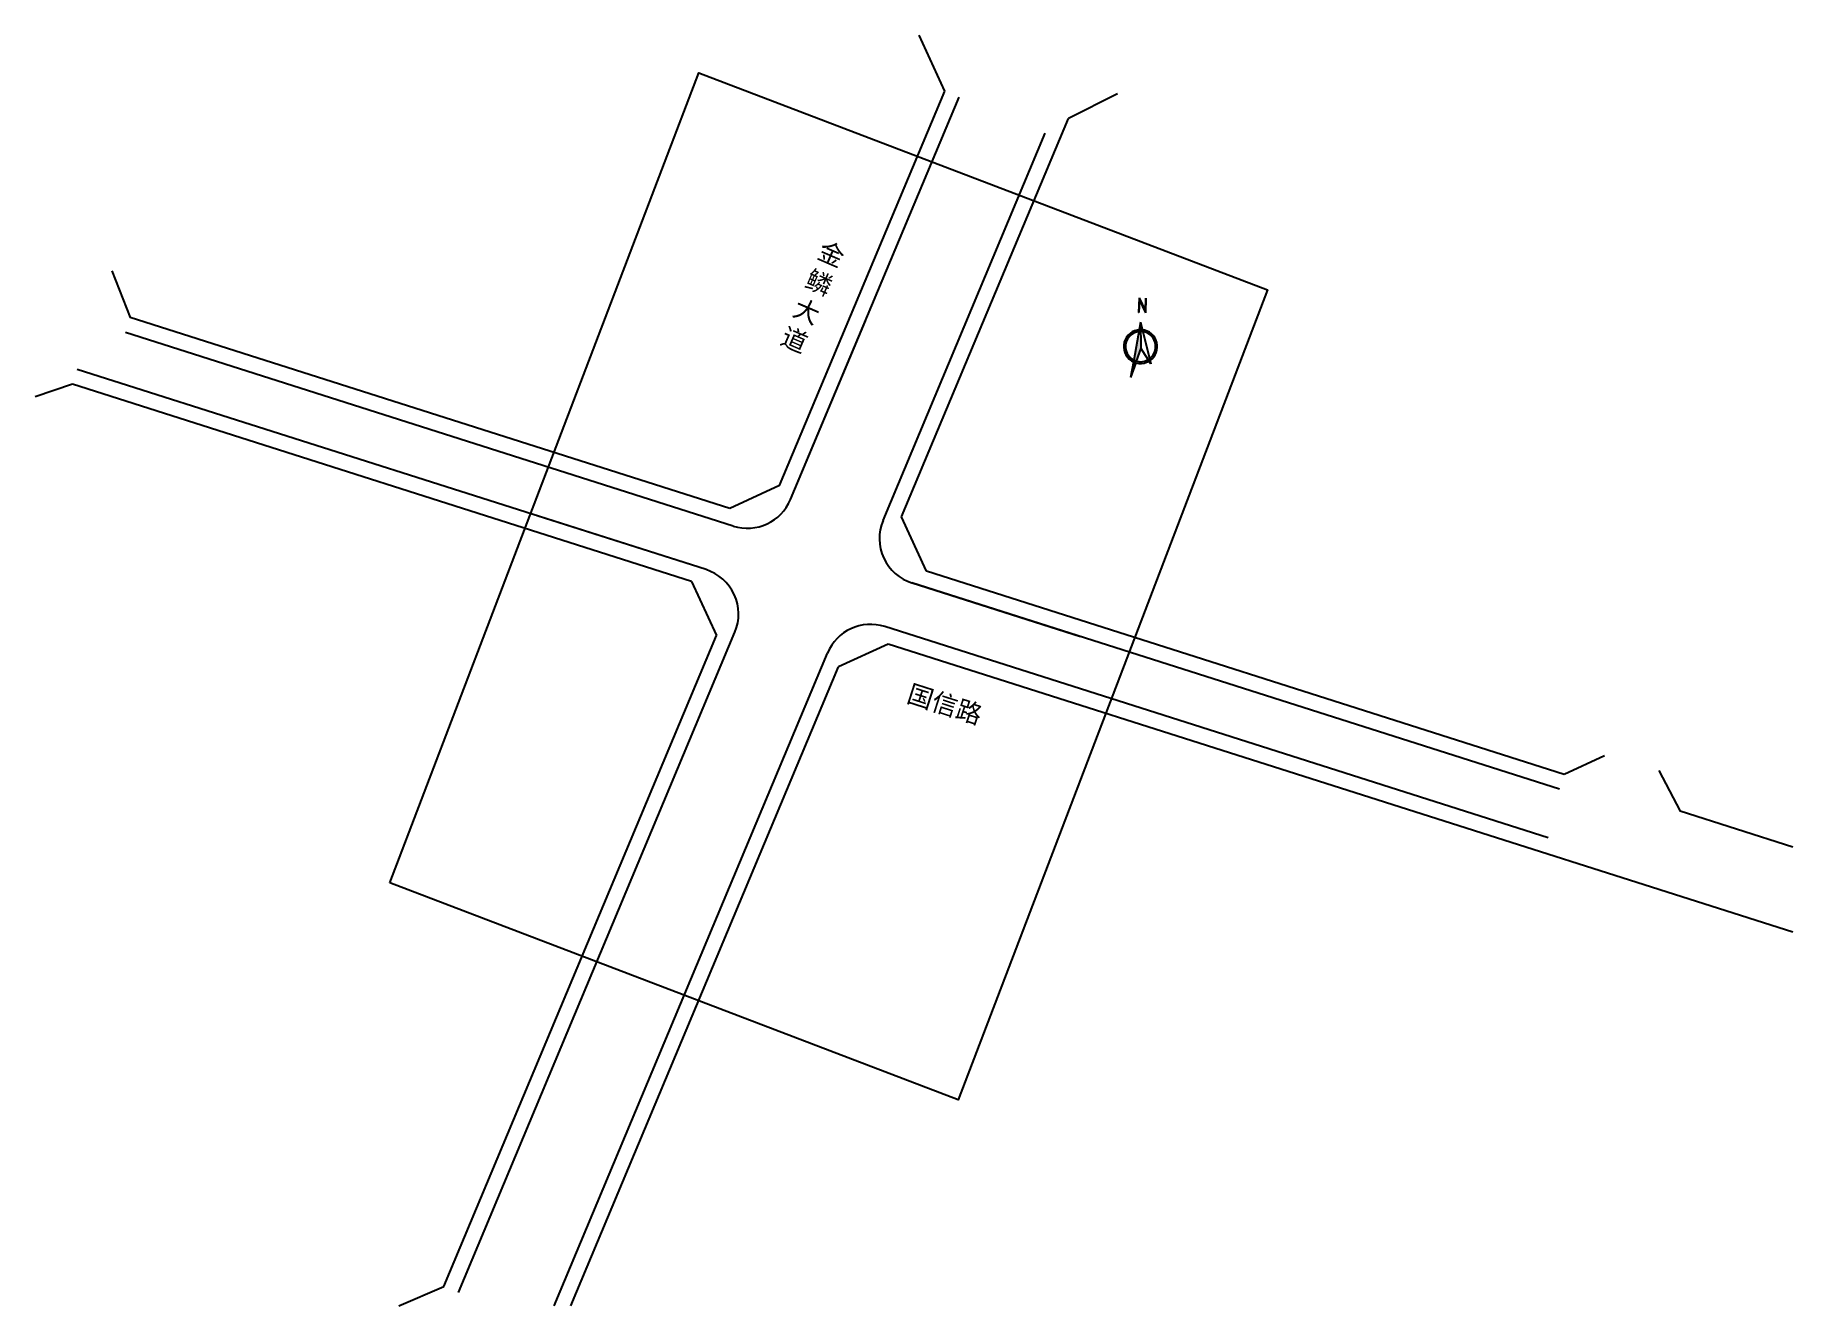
# Model space of a CAD drawing. Header units: millimetres. Extents: x 15731 to 16295, y 8433 to 8841.
import ezdxf

# ---------------------------------------------------------------- set-up
doc = ezdxf.new("R2010")
doc.units = ezdxf.units.MM
for name, color, linetype in [('@-指北针', 7, 'Continuous'), ('@-视口', 7, 'Continuous'), ('@-路缘线', 7, 'Continuous'), ('@-道路名称', 7, 'Continuous'), ('RD-红线', 1, 'Continuous')]:
    doc.layers.add(name, color=color, linetype=linetype)
doc.styles.get("Standard").update_dxf_attribs({"font": ''})
doc.styles.get('Standard').set_extended_font_data('SimSun')

# ---------------------------------------------------------------- blocks, each defined once
blk = doc.blocks.new('zhibeizhen')
at = {"layer": '@-指北针', "color": 6}
for p, q in [((561104.3, 4303102.9), (561103.9, 4303093.6)), ((561104.6, 4303101.5), (561104.2, 4303093.6)), ((561104.3, 4303102.9), (561108.1, 4303094.8)), ((561104.6, 4303101.5), (561108.3, 4303093.4)), ((561108.4, 4303102.7), (561108.1, 4303094.8)), ((561108.7, 4303102.7), (561108.3, 4303093.4)), ((561103.9, 4303093.6), (561103.9, 4303093.6)), ((561104.2, 4303093.6), (561103.9, 4303093.6)), ((561103.9, 4303093.6), (561103.9, 4303093.6)), ((561108.1, 4303094.8), (561108.1, 4303094.8)), ((561108.1, 4303094.8), (561108.1, 4303094.8)), ((561108.3, 4303093.4), (561108.3, 4303093.4)), ((561108.3, 4303093.4), (561108.3, 4303093.4))]:
    blk.add_line(p, q, dxfattribs=at)
at = {"layer": '@-指北针'}
for p, q in [((561105.2, 4303087.3), (561100.8, 4303062.9)), ((561105.2, 4303087.3), (561105.4, 4303070.7)), ((561105.2, 4303087.3), (561111.8, 4303060.5)), ((561105.4, 4303070.7), (561102.5, 4303062.3)), ((561111.8, 4303060.5), (561105.4, 4303070.7)), ((561100.6, 4303061.8), (561098.8, 4303051.7)), ((561102.1, 4303061.3), (561098.8, 4303051.7))]:
    blk.add_line(p, q, dxfattribs=at)
for radius, start, end in [(10.8, 83.1658, 300.491), (9.69, 83.1658, 263.1658), (9.69, 306.728, 85.3067), (10.8, 304.2706, 84.7393), (9.69, 263.1658, 270.0446), (9.69, 270.0446, 300.3273)]:
    blk.add_arc((561105.2, 4303071.6), radius, start, end, dxfattribs=at)
for points in [[(561104.2, 4303093.6), (561103.9, 4303093.6), (561104.6, 4303101.5), (561104.3, 4303102.9)], [(561108.3, 4303093.4), (561104.6, 4303101.5), (561108.1, 4303094.8), (561104.3, 4303102.9)], [(561108.3, 4303093.4), (561108.1, 4303094.8), (561108.7, 4303102.7), (561108.4, 4303102.7)], [(561105.2, 4303087.3), (561105.4, 4303070.7), (561100.8, 4303062.9), (561102.5, 4303062.3)], [(561100.6, 4303061.8), (561102.1, 4303061.3), (561098.8, 4303051.7)]]:
    blk.add_solid(points, dxfattribs=at)

msp = doc.modelspace()

# ---------------------------------------------------------------- linework, layer by layer
at = {"layer": '@-视口', "lineweight": -3}
msp.add_lwpolyline([(15844.68, 8568.73), (15944, 8828.81), (16126.54, 8759.1), (16027.22, 8499.02)], close=True, dxfattribs=at)
at = {"layer": '@-路缘线', "color": 7, "lineweight": -3}
for points in [[(15973.38, 8691.77), (16027.51, 8820.96)], [(16003.09, 8685.03), (16055.18, 8809.37)], [(15973.38, 8691.77), (15997.44, 8749.18)], [(15955, 8683.27), (15759.86, 8745.43)], [(15946.26, 8669.26), (15744.37, 8733.57)], [(15946.26, 8669.26), (15892.01, 8686.54)], [(16220.31, 8598.75), (16012.39, 8664.99)], [(16066.55, 8647.74), (16012.47, 8664.96)], [(15866.73, 8437.18), (15955.54, 8649.17)], [(16216.69, 8583.12), (16003.65, 8650.98)], [(15897.46, 8432.9), (15985.26, 8642.48)]]:
    msp.add_lwpolyline(points, dxfattribs=at)
for points in [[(15955, 8683.27, 0.388569), (15973.38, 8691.77)], [(16003.11, 8685.08, 0.440332), (16012.39, 8664.99)], [(15955.54, 8649.17, 0.440332), (15946.26, 8669.26)], [(16003.65, 8650.98, 0.388569), (15985.26, 8642.48)]]:
    msp.add_lwpolyline(points, format="xyb", dxfattribs=at)
at = {"layer": 'RD-红线', "linetype": 'ByBlock', "lineweight": -3, "ltscale": 2}
for p, q in [((16022.9, 8822.89), (16014.73, 8840.86)), ((15969.83, 8696.23), (16022.9, 8822.89)), ((16078.41, 8822.06), (16062.6, 8814.14)), ((16008.98, 8686.17), (16062.6, 8814.14)), ((15755.44, 8765.18), (15761.38, 8750.2)), ((15953.9, 8688.87), (15761.38, 8750.2)), ((15742.85, 8728.81), (15730.84, 8724.74)), ((15941.62, 8665.49), (15742.85, 8728.81)), ((15969.83, 8696.23), (15953.9, 8688.87)), ((16017.03, 8668.76), (16008.98, 8686.17)), ((15941.62, 8665.49), (15949.66, 8648.08)), ((16221.83, 8603.52), (16017.03, 8668.76)), ((15862.11, 8439.11), (15949.66, 8648.08)), ((16004.75, 8645.38), (15988.81, 8638.02)), ((16295.24, 8552.85), (16004.75, 8645.38)), ((15902.88, 8432.9), (15988.81, 8638.02)), ((16234.75, 8609.5), (16221.83, 8603.52)), ((16252.16, 8604.75), (16259.01, 8591.67)), ((16295.24, 8580.13), (16259.01, 8591.67)), ((15847.65, 8432.9), (15862.11, 8439.11))]:
    msp.add_line(p, q, dxfattribs=at)

# ---------------------------------------------------------------- block references
at = {"layer": '@-指北针', "lineweight": -3, "xscale": 0.5, "yscale": 0.5, "zscale": 0.5}
msp.add_blockref('zhibeizhen', (-264466.82, -2142794.94), dxfattribs=at)

# ---------------------------------------------------------------- texts
at = {"layer": '@-道路名称', "char_height": 6, "attachment_point": 1}
for s, insert, width, rotation in [('{\\fSimHei|b0|i0|c134|p49;\\T0.75;金鳞大道}', (15983.95, 8774.95), 6.6698, 336.6992), ('{\\fSimHei|b0|i0|c134|p49;国信路}', (16012.18, 8632.65), 384.5428, 342.2465)]:
    msp.add_mtext(s, dxfattribs=dict(at, insert=insert, width=width, rotation=rotation))

doc.saveas('drawing.dxf')
